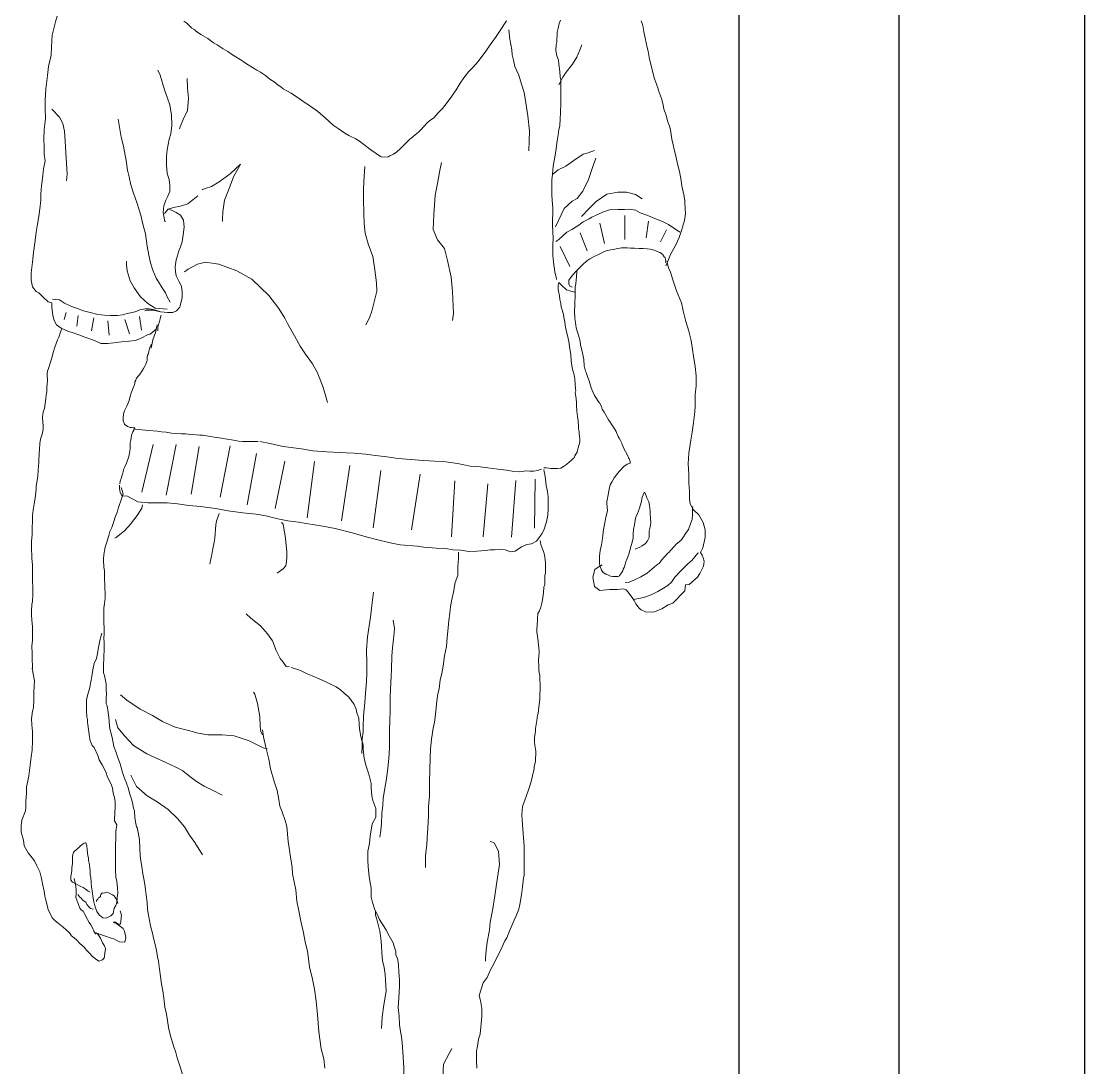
# Model space of a CAD drawing. Header units: centimetres. Extents: x 77721 to 213373, y -51694 to -17847.
# Drawn here: x 110164.4 to 110244.7, y -18992.1 to -18913 of the extents above; entities that cross this region are included whole.
import ezdxf

# ---------------------------------------------------------------- set-up
doc = ezdxf.new("R2010")
doc.units = ezdxf.units.CM
doc.header["$LTSCALE"] = 5
doc.header["$MEASUREMENT"] = 0
doc.layers.add('A-FURN', color=25, linetype='Continuous', lineweight=15, true_color=0xa46651)
doc.layers.add('KOTI', color=4, linetype='Continuous')

# ---------------------------------------------------------------- blocks, each defined once
blk = doc.blocks.new('PEOPLE11')
at = {"linetype": 'Continuous'}
for points in [[(0.11108, 0.77778), (0.1117, 0.77621), (0.11202, 0.77507), (0.11212, 0.77392), (0.11223, 0.77308), (0.11285, 0.77037), (0.11327, 0.76838), (0.11369, 0.76629), (0.11411, 0.76472), (0.11452, 0.76211), (0.11463, 0.7618), (0.11525, 0.75908), (0.11588, 0.75668), (0.11693, 0.75282), (0.11776, 0.75042), (0.11839, 0.74843), (0.1186, 0.7477), (0.11985, 0.74425), (0.12058, 0.74164), (0.12089, 0.73976), (0.12194, 0.73715), (0.12246, 0.73464), (0.1233, 0.73235), (0.12382, 0.73078), (0.12434, 0.72681), (0.12497, 0.7243), (0.12539, 0.72232), (0.12601, 0.7196), (0.12664, 0.71668), (0.12758, 0.71281), (0.12821, 0.70978), (0.12862, 0.70665), (0.12946, 0.70268), (0.12988, 0.70028), (0.12988, 0.69944), (0.13019, 0.69453), (0.12977, 0.69161), (0.12852, 0.68743), (0.12747, 0.6844), (0.12601, 0.68117), (0.12361, 0.67667), (0.12309, 0.67511), (0.12173, 0.67218)], [(-0.10023, 0.63667), (-0.09949, 0.64022), (-0.09835, 0.64335), (-0.09761, 0.6467), (-0.09803, 0.64482), (-0.10064, 0.64262), (-0.10179, 0.64231), (-0.10451, 0.64085), (-0.10691, 0.63991), (-0.10973, 0.63959), (-0.11297, 0.63939), (-0.11631, 0.63897), (-0.11882, 0.63865), (-0.12185, 0.63865), (-0.12467, 0.63991), (-0.12874, 0.64137), (-0.13135, 0.64241), (-0.13386, 0.64325), (-0.13616, 0.64388), (-0.13898, 0.64523), (-0.14106, 0.6467), (-0.142, 0.64858), (-0.14253, 0.65067), (-0.14305, 0.65432), (-0.14305, 0.6562), (-0.14462, 0.65662), (-0.14681, 0.6586), (-0.14859, 0.66048), (-0.14973, 0.66111), (-0.15141, 0.6631), (-0.15193, 0.66592), (-0.15193, 0.66905), (-0.15141, 0.67375), (-0.15088, 0.67793), (-0.15036, 0.682), (-0.15005, 0.68419), (-0.14984, 0.6867), (-0.14921, 0.69015), (-0.14859, 0.69339), (-0.14817, 0.69673), (-0.14775, 0.70038), (-0.14775, 0.7032), (-0.14744, 0.70665), (-0.14691, 0.71114), (-0.1466, 0.71396), (-0.14597, 0.71741), (-0.14629, 0.72033), (-0.14639, 0.72326), (-0.1465, 0.72671), (-0.14639, 0.73088), (-0.14597, 0.73443), (-0.14577, 0.736), (-0.14587, 0.73966), (-0.14587, 0.74352), (-0.14556, 0.74854), (-0.14493, 0.75418), (-0.14441, 0.75804), (-0.14336, 0.76305), (-0.14315, 0.7664), (-0.14294, 0.77162), (-0.14138, 0.77736), (-0.14075, 0.77987)], [(-0.08612, 0.77768), (-0.08477, 0.77674), (-0.0833, 0.77527), (-0.08268, 0.77465), (-0.08142, 0.77392), (-0.08101, 0.7735), (-0.07881, 0.77193), (-0.07578, 0.77016), (-0.07338, 0.76828), (-0.07171, 0.76744), (-0.0691, 0.76577), (-0.06711, 0.76452), (-0.06555, 0.76337), (-0.0644, 0.76264), (-0.06116, 0.76065), (-0.06033, 0.76013), (-0.05834, 0.75888), (-0.05458, 0.75647), (-0.05301, 0.75564), (-0.05092, 0.75428), (-0.04967, 0.75324), (-0.04852, 0.7523), (-0.04716, 0.75146), (-0.04549, 0.7501), (-0.04434, 0.74937), (-0.0432, 0.74854), (-0.04163, 0.7476), (-0.03985, 0.74655), (-0.03536, 0.74363), (-0.03421, 0.74279), (-0.03233, 0.74154), (-0.03077, 0.74039), (-0.02847, 0.73882), (-0.02732, 0.73778), (-0.02513, 0.7359), (-0.02345, 0.73443), (-0.02168, 0.73287), (-0.01959, 0.7313), (-0.01667, 0.72942), (-0.01489, 0.72838), (-0.01197, 0.72691), (-0.01029, 0.72587), (-0.00852, 0.72451), (-0.00549, 0.72221), (-0.00131, 0.71929), (-0.00079, 0.71898), (0.00203, 0.71918), (0.00276, 0.7196), (0.00433, 0.72033), (0.00569, 0.72127), (0.00725, 0.72253), (0.00913, 0.72462), (0.01133, 0.72671), (0.01174, 0.72712), (0.01362, 0.72869), (0.01509, 0.72984), (0.01624, 0.73088), (0.01874, 0.7337), (0.01979, 0.73464), (0.02167, 0.736), (0.02355, 0.73809), (0.02543, 0.73997), (0.02741, 0.74258), (0.0295, 0.7453), (0.03128, 0.74801), (0.03305, 0.75094), (0.03462, 0.75324), (0.03671, 0.75574), (0.03848, 0.75762), (0.03859, 0.75762), (0.04089, 0.76023), (0.04412, 0.76472), (0.046, 0.76744), (0.04862, 0.77099), (0.05029, 0.77371), (0.05311, 0.77778)], [(0.07462, 0.66623), (0.07462, 0.66665), (0.07389, 0.66936), (0.07368, 0.67072), (0.07347, 0.6726), (0.07316, 0.67511), (0.07306, 0.67657), (0.07306, 0.67835), (0.07295, 0.68127), (0.07316, 0.68378), (0.07306, 0.68712), (0.07285, 0.68952), (0.07285, 0.69203), (0.07295, 0.69474), (0.07295, 0.69704), (0.07274, 0.70028), (0.07264, 0.70268), (0.07264, 0.70623), (0.07264, 0.70916), (0.07285, 0.71166), (0.07316, 0.71511), (0.07368, 0.71835), (0.07431, 0.72159), (0.07494, 0.72608), (0.07535, 0.72869), (0.07567, 0.73088), (0.07609, 0.73255), (0.07619, 0.73558), (0.07629, 0.73809), (0.0764, 0.74237), (0.0764, 0.74551), (0.0764, 0.7476), (0.0764, 0.7524), (0.07619, 0.75355), (0.07598, 0.75595), (0.07567, 0.75908), (0.07546, 0.76086), (0.07473, 0.76274), (0.07431, 0.76504), (0.07452, 0.76744), (0.07473, 0.76859), (0.07494, 0.77287), (0.07525, 0.77465), (0.07577, 0.77663), (0.07629, 0.77809)], [(0.05405, 0.77392), (0.05446, 0.76984), (0.0553, 0.76535), (0.05551, 0.76316), (0.05603, 0.76086), (0.05666, 0.75804), (0.05833, 0.75438), (0.05958, 0.75052), (0.06073, 0.74686), (0.06136, 0.74237), (0.06219, 0.73684), (0.06293, 0.73015), (0.06282, 0.72608), (0.06261, 0.72169)], [(0.07556, 0.75021), (0.07734, 0.75344), (0.0788, 0.75564), (0.08152, 0.75908), (0.0834, 0.76211), (0.08486, 0.76556), (0.08559, 0.76744)], [(-0.09396, 0.69119), (-0.09427, 0.6913), (-0.09479, 0.69349), (-0.095, 0.69516), (-0.09469, 0.69798), (-0.09385, 0.70049), (-0.09312, 0.70195), (-0.09218, 0.70414), (-0.09208, 0.70696), (-0.0925, 0.70937), (-0.09323, 0.71198), (-0.09364, 0.71553), (-0.09364, 0.71929), (-0.09333, 0.72221), (-0.09239, 0.72671), (-0.09176, 0.72911), (-0.09124, 0.73266), (-0.09145, 0.73705), (-0.09208, 0.74154), (-0.09312, 0.74446), (-0.09448, 0.74801), (-0.09626, 0.75438), (-0.0973, 0.75658)], [(-0.088, 0.7312), (-0.08769, 0.73203), (-0.08633, 0.73527), (-0.08456, 0.73913), (-0.08404, 0.74446), (-0.08456, 0.74874), (-0.08466, 0.75292)], [(-0.14305, 0.73966), (-0.13971, 0.73631), (-0.13824, 0.73349), (-0.13762, 0.73026), (-0.1373, 0.72587), (-0.13699, 0.72096), (-0.13636, 0.71166), (-0.13668, 0.70884)], [(-0.09197, 0.65641), (-0.09323, 0.65881), (-0.09406, 0.66048), (-0.09552, 0.66257), (-0.09709, 0.66518), (-0.09803, 0.66686), (-0.09949, 0.6702), (-0.10043, 0.67344), (-0.10127, 0.67678), (-0.1019, 0.68054), (-0.10263, 0.68587), (-0.10378, 0.69004), (-0.10472, 0.69391), (-0.10639, 0.69944), (-0.10785, 0.70341), (-0.109, 0.70707), (-0.10973, 0.71052), (-0.11036, 0.71344), (-0.11098, 0.71751), (-0.11213, 0.72378), (-0.11307, 0.72765), (-0.11443, 0.73537)], [(0.07295, 0.71166), (0.07525, 0.71354), (0.07859, 0.71511), (0.08214, 0.71751), (0.08611, 0.72023), (0.0882, 0.72086), (0.09092, 0.7219)], [(-0.07819, 0.70508), (-0.07798, 0.70508), (-0.07693, 0.7055), (-0.07422, 0.70634), (-0.07087, 0.70832), (-0.06607, 0.71187), (-0.06168, 0.71595), (-0.06273, 0.71417), (-0.06471, 0.71052), (-0.06617, 0.70665), (-0.06711, 0.70404), (-0.06858, 0.70049), (-0.06931, 0.69537), (-0.06941, 0.69224), (-0.06941, 0.6913)], [(0.02501, 0.71668), (0.02417, 0.7125), (0.02323, 0.70759), (0.02229, 0.70258), (0.02167, 0.69412), (0.02146, 0.68785), (0.02323, 0.68336), (0.02626, 0.6796), (0.02762, 0.67448), (0.02919, 0.66717), (0.02981, 0.66101), (0.03023, 0.6515), (0.02971, 0.64847)], [(0.0741, 0.689), (0.07797, 0.69683), (0.08131, 0.69997), (0.0835, 0.70122), (0.0859, 0.70435), (0.08841, 0.70937), (0.08998, 0.71407), (0.09154, 0.71856)], [(-0.008, 0.7149), (-0.00841, 0.71083), (-0.00862, 0.70529), (-0.00862, 0.70101), (-0.00852, 0.69474), (-0.00841, 0.69036), (-0.00789, 0.68628), (-0.00664, 0.68158), (-0.00465, 0.67615), (-0.00382, 0.67145), (-0.00309, 0.66477), (-0.00288, 0.66122), (-0.00497, 0.65255), (-0.00601, 0.64962), (-0.00758, 0.6467)], [(-0.09448, 0.69464), (-0.09291, 0.69652), (-0.09062, 0.69725), (-0.08759, 0.69788), (-0.08445, 0.69882), (-0.08007, 0.70226)], [(0.08538, 0.69339), (0.08872, 0.69683), (0.09165, 0.69986), (0.09624, 0.7031), (0.10105, 0.70394), (0.10481, 0.70394), (0.10867, 0.70289), (0.11149, 0.70101)], [(-0.10294, 0.65265), (-0.102, 0.65296), (-0.09949, 0.65296), (-0.09803, 0.65265), (-0.09615, 0.65234), (-0.09458, 0.65213), (-0.09312, 0.65202), (-0.09166, 0.65202), (-0.09082, 0.65202), (-0.08926, 0.65265), (-0.0878, 0.65422), (-0.08759, 0.65537), (-0.08686, 0.6584), (-0.08686, 0.6608), (-0.08717, 0.6633), (-0.08832, 0.6655), (-0.08936, 0.6678), (-0.08968, 0.66968), (-0.08978, 0.67176), (-0.08936, 0.67469), (-0.08884, 0.67646), (-0.08842, 0.67814), (-0.08759, 0.68033), (-0.08686, 0.68242), (-0.08633, 0.68555), (-0.08602, 0.68879), (-0.08623, 0.69182), (-0.08748, 0.69391), (-0.08947, 0.69516), (-0.09145, 0.6961), (-0.09302, 0.69673)], [(0.12288, 0.68994), (0.12037, 0.6913), (0.11776, 0.69224), (0.11599, 0.69297), (0.11358, 0.69401), (0.11066, 0.69495), (0.10867, 0.6961), (0.10596, 0.69652), (0.10387, 0.69641), (0.10115, 0.69641), (0.0975, 0.69621), (0.09489, 0.69547), (0.09175, 0.69391), (0.08987, 0.69307), (0.08862, 0.69234), (0.08611, 0.69109), (0.08381, 0.68942), (0.0812, 0.68785), (0.07901, 0.6866), (0.07556, 0.68346), (0.07431, 0.68263)], [(0.10409, 0.69385), (0.10414, 0.6835)], [(0.09332, 0.69056), (0.09525, 0.68179)], [(0.11425, 0.69133), (0.11321, 0.68419)], [(0.12779, 0.6866), (0.12288, 0.68994)], [(0.08485, 0.68636), (0.08777, 0.67862)], [(0.1221, 0.68764), (0.11952, 0.68254)], [(0.07624, 0.6804), (0.08038, 0.67185)], [(0.12163, 0.67354), (0.12173, 0.67438), (0.12163, 0.6749), (0.12142, 0.67573), (0.121, 0.67605), (0.12027, 0.6772), (0.11922, 0.67782), (0.11807, 0.67824), (0.11672, 0.67887), (0.11505, 0.67929), (0.11369, 0.67939), (0.11191, 0.6796), (0.11024, 0.6796), (0.10826, 0.6797), (0.10658, 0.67981), (0.10512, 0.67991), (0.10262, 0.67991), (0.10032, 0.67939), (0.09917, 0.67918), (0.09802, 0.67908), (0.09604, 0.67855), (0.09447, 0.67793), (0.09269, 0.67699), (0.09081, 0.67615), (0.08904, 0.67511), (0.08768, 0.67427), (0.0858, 0.6726), (0.08465, 0.67135), (0.08287, 0.66968), (0.08162, 0.66821), (0.08058, 0.66696), (0.07995, 0.66592), (0.07985, 0.66424), (0.08047, 0.6632), (0.08131, 0.66289)], [(-0.09333, 0.65338), (-0.09845, 0.6538), (-0.10169, 0.65589), (-0.10482, 0.65871), (-0.10754, 0.66257), (-0.10921, 0.6656), (-0.11057, 0.66999), (-0.11088, 0.6725), (-0.11088, 0.67417)], [(-0.02419, 0.61317), (-0.02471, 0.61515), (-0.02523, 0.61672), (-0.02575, 0.6186), (-0.02638, 0.62048), (-0.02721, 0.62267), (-0.02857, 0.62622), (-0.03066, 0.62978), (-0.03369, 0.63406), (-0.03588, 0.6374), (-0.03839, 0.64189), (-0.04142, 0.64722), (-0.04257, 0.64952), (-0.04508, 0.65369), (-0.04946, 0.65934), (-0.05677, 0.66644), (-0.06325, 0.66999), (-0.07108, 0.67291), (-0.07672, 0.67364), (-0.08017, 0.67281), (-0.08424, 0.67072), (-0.08581, 0.66957)], [(0.0834, 0.66978), (0.08329, 0.66738), (0.08308, 0.66612), (0.08287, 0.66435), (0.08267, 0.66299), (0.08267, 0.66111), (0.08267, 0.6586), (0.08246, 0.65662), (0.08246, 0.65484), (0.08235, 0.65275), (0.08246, 0.64941), (0.08277, 0.64764), (0.08308, 0.64544), (0.0835, 0.64398), (0.08402, 0.64221), (0.08476, 0.63959), (0.08496, 0.63771), (0.08517, 0.63698), (0.08611, 0.63312), (0.08632, 0.63166), (0.08653, 0.62894), (0.08705, 0.62664), (0.08737, 0.62612), (0.0881, 0.62393), (0.08862, 0.62246), (0.08956, 0.61944), (0.08987, 0.61881), (0.09102, 0.6162), (0.09186, 0.61484), (0.09269, 0.61348), (0.09311, 0.61306), (0.09395, 0.61139), (0.09436, 0.61035), (0.0952, 0.60899), (0.09572, 0.60795), (0.09708, 0.60575), (0.09771, 0.60471), (0.09844, 0.60356), (0.09917, 0.60251), (0.10032, 0.60063), (0.10053, 0.60022), (0.10126, 0.59844), (0.10168, 0.59771), (0.1022, 0.59677), (0.10272, 0.59562), (0.10293, 0.59499), (0.10376, 0.59301), (0.10439, 0.59207), (0.10523, 0.5904), (0.10564, 0.58935), (0.10596, 0.58883), (0.10617, 0.5881), (0.10638, 0.58737), (0.10638, 0.58695), (0.10554, 0.58674), (0.10512, 0.58653), (0.10366, 0.58559), (0.10178, 0.5835), (0.10084, 0.58256), (0.09948, 0.58068), (0.09854, 0.57912), (0.09781, 0.57766), (0.09729, 0.57578), (0.09687, 0.57327), (0.09645, 0.57108), (0.09635, 0.57066), (0.09635, 0.5694), (0.09656, 0.56638), (0.09593, 0.56376), (0.09572, 0.56293), (0.09551, 0.56126), (0.09489, 0.55844), (0.09457, 0.55583), (0.09426, 0.55353), (0.09395, 0.55175), (0.09342, 0.54935), (0.09311, 0.54684), (0.09311, 0.54361), (0.09322, 0.54287), (0.09395, 0.54089), (0.09478, 0.53984), (0.09583, 0.53911), (0.09677, 0.5388), (0.09792, 0.53828), (0.09896, 0.53817), (0.0998, 0.53807), (0.10053, 0.53807), (0.10105, 0.53817), (0.10157, 0.53828), (0.10178, 0.53849), (0.10241, 0.53932), (0.10314, 0.54058), (0.10335, 0.54131), (0.10376, 0.54193), (0.10418, 0.54329), (0.10439, 0.54413), (0.10439, 0.54413), (0.10512, 0.5459), (0.10575, 0.54768), (0.10617, 0.54935), (0.10679, 0.55154), (0.1069, 0.55196), (0.10773, 0.55457), (0.10773, 0.55645), (0.10784, 0.55844), (0.10826, 0.56042), (0.10847, 0.56241), (0.10888, 0.56376), (0.10951, 0.56533), (0.11045, 0.56763), (0.11108, 0.57003), (0.1116, 0.57233), (0.11243, 0.57431), (0.11264, 0.57431), (0.11327, 0.57285), (0.11358, 0.57202), (0.11442, 0.57034), (0.11473, 0.56878), (0.11494, 0.56648), (0.11494, 0.56544), (0.11515, 0.56314), (0.11525, 0.56126), (0.11484, 0.55865), (0.11473, 0.55833), (0.11463, 0.5575), (0.11463, 0.55489), (0.1139, 0.55342), (0.11296, 0.55227), (0.1116, 0.55133), (0.11055, 0.55071), (0.10857, 0.54987)], [(0.09436, 0.54319), (0.09353, 0.54267), (0.09217, 0.54183), (0.09113, 0.5411), (0.09029, 0.53776), (0.09102, 0.53379), (0.09332, 0.53201), (0.0976, 0.53243), (0.10084, 0.53253), (0.10345, 0.53274), (0.1046, 0.53232), (0.10554, 0.53128), (0.10617, 0.53034), (0.10721, 0.52898), (0.10805, 0.52773), (0.10888, 0.52637), (0.11024, 0.52449), (0.11118, 0.52366), (0.11296, 0.52292), (0.11546, 0.52272), (0.11682, 0.52282), (0.11881, 0.52366), (0.12006, 0.52418), (0.12277, 0.52585), (0.12476, 0.52658), (0.12685, 0.52856), (0.12789, 0.52992), (0.12988, 0.53191), (0.13019, 0.53452), (0.13176, 0.53462), (0.13301, 0.53567), (0.13541, 0.53776), (0.13635, 0.53943), (0.13802, 0.54256), (0.13813, 0.5435), (0.13823, 0.54465), (0.13792, 0.54611), (0.1374, 0.54737), (0.13677, 0.54841), (0.13708, 0.54925), (0.13771, 0.5505), (0.13876, 0.55499), (0.13876, 0.55823), (0.13792, 0.56136), (0.13604, 0.5647), (0.13374, 0.5669), (0.13228, 0.5694), (0.13197, 0.5716), (0.13197, 0.57494), (0.13165, 0.57839), (0.13165, 0.58225), (0.13144, 0.58664), (0.13165, 0.59134), (0.13259, 0.59687), (0.13312, 0.60043), (0.13374, 0.6046), (0.13426, 0.60909), (0.13437, 0.6115), (0.13447, 0.61662), (0.13479, 0.62038), (0.13479, 0.62466), (0.13447, 0.62873), (0.13374, 0.63322), (0.13322, 0.63604), (0.1327, 0.63991), (0.13165, 0.64398), (0.1304, 0.64805), (0.12925, 0.65265), (0.12852, 0.6561), (0.12633, 0.66132), (0.12476, 0.66612), (0.12371, 0.66936), (0.12288, 0.67124), (0.12215, 0.67396)], [(0.08235, 0.66069), (0.08193, 0.6609), (0.08079, 0.66122), (0.07891, 0.66174), (0.07671, 0.66372), (0.07556, 0.66487), (0.07535, 0.66372), (0.07535, 0.66184), (0.07546, 0.66122), (0.07588, 0.65913), (0.07609, 0.65766), (0.0764, 0.65589), (0.07661, 0.65432), (0.07703, 0.65307), (0.07755, 0.65119), (0.07797, 0.6491), (0.07817, 0.64816), (0.07838, 0.64659), (0.0788, 0.64429), (0.07932, 0.6421), (0.07985, 0.63949), (0.08016, 0.6373), (0.08047, 0.63542), (0.08079, 0.63385), (0.08089, 0.63113), (0.08131, 0.6281), (0.08173, 0.62654), (0.08225, 0.62508), (0.08256, 0.6234), (0.08267, 0.621), (0.08277, 0.61902), (0.08287, 0.61818), (0.08267, 0.61756), (0.08308, 0.61474), (0.08329, 0.61317), (0.08329, 0.6115), (0.0834, 0.60983), (0.0834, 0.6093), (0.0835, 0.60847), (0.08371, 0.60701), (0.08392, 0.60533), (0.08402, 0.60272), (0.08402, 0.6021), (0.08402, 0.60189), (0.08423, 0.60105), (0.08434, 0.60063), (0.08444, 0.5999), (0.08444, 0.59949), (0.08455, 0.59875), (0.08455, 0.59823), (0.08465, 0.59761), (0.08465, 0.59656), (0.08465, 0.59625), (0.08455, 0.59552), (0.08423, 0.59458), (0.0835, 0.59197), (0.0835, 0.59176), (0.08298, 0.59092), (0.08256, 0.59019), (0.08225, 0.58925), (0.08193, 0.58915), (0.0812, 0.58841), (0.08079, 0.588), (0.08026, 0.58758), (0.07891, 0.58643), (0.07765, 0.58549), (0.0764, 0.58486), (0.07504, 0.58476), (0.07337, 0.58465), (0.07212, 0.58465), (0.07128, 0.58486), (0.07013, 0.58497), (0.06919, 0.58497)], [(-0.09646, 0.65244), (-0.09939, 0.65328), (-0.10106, 0.65359), (-0.10284, 0.65359), (-0.10503, 0.65307), (-0.10712, 0.65234), (-0.11057, 0.65161), (-0.11255, 0.65098), (-0.11474, 0.65067), (-0.11777, 0.65067), (-0.12028, 0.65077), (-0.1232, 0.65108), (-0.12644, 0.65192), (-0.12937, 0.65265), (-0.1324, 0.6538), (-0.13459, 0.65463), (-0.13762, 0.65599), (-0.13971, 0.65746), (-0.14148, 0.65766), (-0.14274, 0.65777)], [(-0.13692, 0.65196), (-0.13772, 0.64901)], [(-0.13161, 0.65063), (-0.13227, 0.64612)], [(-0.12493, 0.64966), (-0.12596, 0.64407)], [(-0.11895, 0.64845), (-0.11825, 0.64227)], [(-0.11162, 0.64892), (-0.1095, 0.64283)], [(-0.10522, 0.65025), (-0.10437, 0.64432)], [(-0.09584, 0.65077), (-0.09615, 0.65004), (-0.09636, 0.6492), (-0.09667, 0.64816), (-0.09699, 0.6467), (-0.0973, 0.64576), (-0.0973, 0.64409)], [(-0.13877, 0.64503), (-0.13918, 0.64388), (-0.14002, 0.64137), (-0.14054, 0.64022), (-0.14117, 0.63865), (-0.1418, 0.63698), (-0.14242, 0.63469), (-0.14284, 0.63291), (-0.14326, 0.63155), (-0.14357, 0.63051), (-0.1443, 0.62821), (-0.14493, 0.62664), (-0.14503, 0.6257), (-0.14483, 0.62215), (-0.14503, 0.62152), (-0.14514, 0.61933), (-0.14524, 0.61776), (-0.14545, 0.6163), (-0.14556, 0.61484), (-0.14618, 0.61056), (-0.14671, 0.60909), (-0.14712, 0.6069), (-0.14691, 0.60439), (-0.14681, 0.60345), (-0.14681, 0.60178), (-0.14702, 0.5999), (-0.14785, 0.59729), (-0.14817, 0.59552), (-0.14838, 0.59291), (-0.14848, 0.59134), (-0.14869, 0.588), (-0.14869, 0.58727), (-0.14879, 0.58549), (-0.1489, 0.58413), (-0.14911, 0.58131), (-0.14984, 0.57703), (-0.14984, 0.57578), (-0.15026, 0.57191), (-0.15067, 0.56951), (-0.15109, 0.5669), (-0.15109, 0.56679), (-0.1513, 0.56439), (-0.15141, 0.56188), (-0.15151, 0.55927), (-0.15151, 0.55812), (-0.15151, 0.55603), (-0.15182, 0.55332), (-0.15182, 0.55008), (-0.15161, 0.54684), (-0.15161, 0.5458), (-0.15141, 0.54308), (-0.1513, 0.54058), (-0.15141, 0.53911), (-0.1513, 0.53535), (-0.1512, 0.5342), (-0.1512, 0.53055), (-0.15141, 0.52731), (-0.15161, 0.52606), (-0.15182, 0.52324), (-0.15182, 0.52136), (-0.15182, 0.52136), (-0.15161, 0.51948), (-0.15141, 0.51634), (-0.15141, 0.51394), (-0.1513, 0.51217), (-0.15141, 0.51029), (-0.15161, 0.5082), (-0.15161, 0.50757), (-0.15151, 0.50527), (-0.15151, 0.50308), (-0.15151, 0.50183), (-0.15141, 0.49984), (-0.1513, 0.49859), (-0.15151, 0.49848), (-0.15047, 0.49305), (-0.15067, 0.49096), (-0.15078, 0.48814), (-0.15078, 0.4871), (-0.15078, 0.48501), (-0.15099, 0.48146), (-0.1513, 0.48), (-0.15182, 0.47676), (-0.15172, 0.47415), (-0.15141, 0.47122), (-0.1513, 0.46725), (-0.15151, 0.46318), (-0.15193, 0.46025), (-0.15235, 0.4567), (-0.15297, 0.45211), (-0.15339, 0.45002), (-0.15402, 0.4473), (-0.15402, 0.44448), (-0.15423, 0.44135), (-0.15423, 0.43842), (-0.15433, 0.43707), (-0.1559, 0.43299), (-0.15621, 0.43049), (-0.15621, 0.42777), (-0.15527, 0.42432), (-0.15496, 0.42192), (-0.15329, 0.41889), (-0.15203, 0.41743), (-0.15057, 0.41545), (-0.14953, 0.41325), (-0.14827, 0.41075), (-0.14744, 0.40782), (-0.14702, 0.40552), (-0.14639, 0.40239), (-0.14608, 0.4002), (-0.14577, 0.39905), (-0.14493, 0.3957), (-0.14462, 0.39435), (-0.14378, 0.39268), (-0.14294, 0.3908), (-0.14159, 0.38954), (-0.14023, 0.3885), (-0.13814, 0.38683), (-0.13678, 0.38568), (-0.13542, 0.38432), (-0.13448, 0.38307), (-0.13344, 0.38223), (-0.13229, 0.38119), (-0.13093, 0.37983), (-0.12916, 0.37816), (-0.1279, 0.3768), (-0.12686, 0.37565), (-0.1255, 0.37419), (-0.12414, 0.37314), (-0.12279, 0.3722), (-0.12122, 0.37273), (-0.12049, 0.37346), (-0.11986, 0.37763), (-0.12038, 0.37878), (-0.12122, 0.38014), (-0.12206, 0.38202), (-0.1232, 0.3838), (-0.12404, 0.38432), (-0.12112, 0.38338), (-0.11944, 0.38275), (-0.11788, 0.38223), (-0.116, 0.3816), (-0.11401, 0.38056), (-0.11161, 0.38035), (-0.11109, 0.38233), (-0.11171, 0.38516), (-0.11234, 0.3862), (-0.11391, 0.38735), (-0.11495, 0.38829), (-0.11662, 0.38892), (-0.11558, 0.38892), (-0.11433, 0.38818), (-0.11349, 0.38808), (-0.11297, 0.39194), (-0.11359, 0.39393)], [(-0.10002, 0.63834), (-0.10075, 0.63709)], [(-0.10075, 0.63709), (-0.10152, 0.63394), (-0.10177, 0.63361), (-0.10199, 0.63263), (-0.10196, 0.63205), (-0.10196, 0.63143), (-0.10212, 0.63079), (-0.1024, 0.6301), (-0.10253, 0.62967), (-0.1029, 0.62877), (-0.10356, 0.6278), (-0.10397, 0.62709), (-0.10438, 0.62636), (-0.10485, 0.6258), (-0.10529, 0.62514), (-0.10564, 0.62466), (-0.10589, 0.62435), (-0.10627, 0.62389), (-0.10667, 0.62338), (-0.10686, 0.62284), (-0.10721, 0.62209), (-0.10727, 0.62134), (-0.10746, 0.62055), (-0.10802, 0.61947), (-0.1084, 0.61839), (-0.10875, 0.61729), (-0.10909, 0.61621), (-0.10944, 0.6152), (-0.10988, 0.61356), (-0.11022, 0.61258), (-0.1107, 0.61154), (-0.11167, 0.60957), (-0.11214, 0.60826), (-0.11227, 0.60646), (-0.1122, 0.60532), (-0.11205, 0.60451), (-0.1117, 0.60382), (-0.11151, 0.60366), (-0.11041, 0.60278), (-0.10919, 0.60233), (-0.10868, 0.60231), (-0.10765, 0.60222), (-0.10724, 0.60229), (-0.10765, 0.60127), (-0.10806, 0.60046), (-0.10862, 0.59909), (-0.10887, 0.59791), (-0.109, 0.59695), (-0.10922, 0.59581), (-0.10925, 0.59473), (-0.10931, 0.59324), (-0.10941, 0.5923), (-0.10969, 0.59064), (-0.10985, 0.58987), (-0.11026, 0.58859), (-0.11088, 0.58701), (-0.11161, 0.58539), (-0.11192, 0.58452), (-0.11261, 0.58226), (-0.11289, 0.58143), (-0.11318, 0.58045), (-0.11352, 0.57927), (-0.11377, 0.5781)], [(-0.05411, 0.59637), (-0.05468, 0.59631), (-0.05543, 0.59635), (-0.0565, 0.59633), (-0.05788, 0.59631), (-0.05936, 0.59631), (-0.06086, 0.59641), (-0.06256, 0.59654), (-0.06379, 0.59672), (-0.06551, 0.5971), (-0.06746, 0.59739), (-0.06991, 0.59782), (-0.07302, 0.59818), (-0.07463, 0.59851), (-0.07808, 0.59905), (-0.07915, 0.59913), (-0.08078, 0.59915), (-0.08305, 0.59934), (-0.0854, 0.59959), (-0.08713, 0.59965), (-0.08986, 0.59982), (-0.09147, 0.6), (-0.09379, 0.60034), (-0.09577, 0.60058), (-0.09741, 0.60075), (-0.10136, 0.6011), (-0.10429, 0.60131), (-0.10702, 0.60168), (-0.10777, 0.60179)], [(0.06815, 0.58434), (0.06637, 0.58382), (0.06481, 0.58361), (0.06313, 0.58361), (0.06136, 0.58371), (0.05875, 0.5833), (0.05551, 0.5835), (0.05311, 0.58403), (0.04935, 0.58444), (0.04506, 0.58497), (0.04162, 0.58538), (0.03744, 0.5857), (0.0319, 0.58685), (0.02689, 0.58758), (0.02209, 0.58789), (0.01718, 0.58821), (0.01174, 0.58862), (0.00631, 0.58894), (0.0014, 0.58967), (-0.00455, 0.5905), (-0.00779, 0.59092), (-0.01259, 0.59134), (-0.01614, 0.59144), (-0.02439, 0.59186), (-0.03045, 0.59228), (-0.03536, 0.59311), (-0.0433, 0.59416), (-0.04884, 0.59552), (-0.05333, 0.59635)], [(-0.09938, 0.59504), (-0.1042, 0.57448)], [(-0.08939, 0.59501), (-0.09366, 0.57321)], [(-0.07943, 0.59421), (-0.08296, 0.57355)], [(-0.06607, 0.59449), (-0.0705, 0.57238)], [(-0.05475, 0.59123), (-0.05878, 0.56902)], [(-0.04256, 0.58779), (-0.04679, 0.56741)], [(-0.0297, 0.58776), (-0.03288, 0.56335)], [(0.06919, 0.58424), (0.0693, 0.5834), (0.06961, 0.58204), (0.06982, 0.58006), (0.07013, 0.57734), (0.07065, 0.57473), (0.07097, 0.57243), (0.07107, 0.57087), (0.07107, 0.56732), (0.07086, 0.5646), (0.07024, 0.56167), (0.06909, 0.55802), (0.06825, 0.55645), (0.06595, 0.55332), (0.06376, 0.55217), (0.06178, 0.55186), (0.05948, 0.55092), (0.05676, 0.54904), (0.05478, 0.54872), (0.05248, 0.54956), (0.05008, 0.54977), (0.04788, 0.54956), (0.046, 0.54956), (0.04392, 0.54935), (0.04026, 0.54904), (0.03681, 0.54893), (0.03337, 0.54945), (0.03002, 0.54966), (0.02668, 0.55019), (0.02271, 0.55029), (0.01739, 0.55071), (0.01456, 0.55113), (0.00715, 0.55175), (0.00287, 0.55269), (-0.00309, 0.55405), (-0.00747, 0.5552), (-0.01301, 0.55677), (-0.02084, 0.55885), (-0.02617, 0.55979), (-0.03338, 0.56094), (-0.03672, 0.56157), (-0.04121, 0.56209), (-0.0456, 0.56303), (-0.05072, 0.56429), (-0.05489, 0.56502), (-0.06064, 0.56554), (-0.06701, 0.56648), (-0.07161, 0.56732), (-0.07881, 0.56836), (-0.08393, 0.56878), (-0.08884, 0.5694), (-0.09333, 0.56982), (-0.10169, 0.56993), (-0.10597, 0.57034), (-0.11046, 0.57275), (-0.11265, 0.57285), (-0.11276, 0.57285), (-0.11297, 0.57337), (-0.11359, 0.57431), (-0.1138, 0.57609), (-0.1138, 0.57745)], [(-0.01454, 0.58592), (-0.01814, 0.56218)], [(-0.00117, 0.5839), (-0.00451, 0.5591)], [(0.01587, 0.58219), (0.01211, 0.55825)], [(0.03076, 0.57942), (0.02939, 0.55524)], [(0.04495, 0.57813), (0.04299, 0.55516)], [(0.0571, 0.57955), (0.05514, 0.55503)], [(0.06537, 0.5801), (0.06509, 0.559)], [(-0.11307, 0.57651), (-0.11276, 0.57515), (-0.11224, 0.57358), (-0.11255, 0.57285), (-0.11318, 0.57118), (-0.11412, 0.56826), (-0.11506, 0.56544), (-0.11558, 0.56408), (-0.11641, 0.56147), (-0.11715, 0.55927), (-0.11798, 0.5575), (-0.1185, 0.55583), (-0.11944, 0.55248), (-0.12007, 0.55071), (-0.12038, 0.54914), (-0.12059, 0.54747), (-0.1207, 0.54569), (-0.1207, 0.54496), (-0.12059, 0.54225), (-0.12038, 0.54037), (-0.12038, 0.53807), (-0.12028, 0.53661), (-0.12017, 0.53494), (-0.12017, 0.53295), (-0.12007, 0.53086), (-0.12007, 0.52877), (-0.12028, 0.52648), (-0.12059, 0.52439), (-0.12059, 0.52261), (-0.12059, 0.52073), (-0.12059, 0.51948), (-0.12059, 0.51801), (-0.12049, 0.51613), (-0.12049, 0.51352), (-0.12059, 0.51133), (-0.12059, 0.51081), (-0.12049, 0.51029), (-0.12049, 0.50663), (-0.12059, 0.5035), (-0.1208, 0.49932), (-0.1207, 0.4965), (-0.12038, 0.49545), (-0.11965, 0.4918), (-0.11955, 0.48919), (-0.11944, 0.48741), (-0.11955, 0.48543), (-0.11955, 0.48323), (-0.11923, 0.48229), (-0.11871, 0.47937), (-0.1184, 0.47738), (-0.11819, 0.47373), (-0.11798, 0.47237), (-0.11725, 0.46976), (-0.11683, 0.46788), (-0.11631, 0.46475), (-0.11527, 0.46224), (-0.11485, 0.46078), (-0.11422, 0.45911), (-0.11359, 0.45723), (-0.11265, 0.45409), (-0.11224, 0.45273), (-0.11161, 0.45064), (-0.11098, 0.44939), (-0.11004, 0.44647), (-0.10952, 0.44469), (-0.10879, 0.4425), (-0.10869, 0.44218), (-0.10806, 0.43968), (-0.10785, 0.43822), (-0.10743, 0.43707), (-0.10722, 0.43393), (-0.10681, 0.43153), (-0.10649, 0.43007), (-0.10628, 0.42976), (-0.10576, 0.42767), (-0.10524, 0.42453), (-0.10513, 0.42056), (-0.10493, 0.41764), (-0.10461, 0.41545), (-0.10419, 0.41304), (-0.10378, 0.40991), (-0.10315, 0.40699), (-0.10273, 0.40427), (-0.10263, 0.40291), (-0.10231, 0.40061), (-0.1019, 0.39748), (-0.10179, 0.39445), (-0.10137, 0.39194), (-0.10085, 0.38975), (-0.10043, 0.38745), (-0.09991, 0.38526), (-0.09939, 0.38307), (-0.09929, 0.38275), (-0.09897, 0.38087), (-0.09803, 0.37763), (-0.0974, 0.37408), (-0.09699, 0.3722), (-0.09657, 0.36876), (-0.09615, 0.36552), (-0.09573, 0.36228), (-0.09521, 0.35936), (-0.09469, 0.35622), (-0.09427, 0.35236), (-0.09354, 0.34933), (-0.09312, 0.34661), (-0.0927, 0.34358), (-0.09166, 0.33941), (-0.09135, 0.33815), (-0.09062, 0.33565), (-0.08957, 0.33272), (-0.08894, 0.33053), (-0.08769, 0.32656), (-0.08623, 0.32186)], [(-0.10388, 0.56909), (-0.10419, 0.56752), (-0.10618, 0.56439), (-0.1091, 0.56073), (-0.11161, 0.55791), (-0.11527, 0.55499), (-0.11589, 0.55468)], [(-0.07087, 0.56533), (-0.07202, 0.56199), (-0.07234, 0.56032), (-0.07275, 0.55468), (-0.07307, 0.5529), (-0.07369, 0.54935), (-0.07411, 0.54674), (-0.07463, 0.54517), (-0.07484, 0.5434)], [(0.13343, 0.56826), (0.13332, 0.56752), (0.13332, 0.56638), (0.13332, 0.56481), (0.13312, 0.56272), (0.13259, 0.56126), (0.13155, 0.55844), (0.1304, 0.55677), (0.12915, 0.55478), (0.12841, 0.55384), (0.12601, 0.55186), (0.1257, 0.55133), (0.12382, 0.54925), (0.12319, 0.54862), (0.12246, 0.54799), (0.11985, 0.54517), (0.11891, 0.54371), (0.11828, 0.5434), (0.11682, 0.54225), (0.11567, 0.5412), (0.11369, 0.53953), (0.11097, 0.53796), (0.10794, 0.5365), (0.10596, 0.53567), (0.10418, 0.53546)], [(-0.04393, 0.56136), (-0.0432, 0.56063), (-0.04278, 0.55791), (-0.04257, 0.55645), (-0.04226, 0.55447), (-0.04194, 0.55154), (-0.04173, 0.54893), (-0.04173, 0.54643), (-0.04184, 0.54455), (-0.04215, 0.54267), (-0.0433, 0.54141), (-0.04591, 0.53953)], [(0.06752, 0.55363), (0.06783, 0.55196), (0.06846, 0.55039), (0.06898, 0.54883), (0.0694, 0.54747), (0.06982, 0.54413), (0.06992, 0.54152), (0.06992, 0.53964), (0.06961, 0.53838), (0.06951, 0.53462), (0.06919, 0.53347), (0.06898, 0.53107), (0.06857, 0.52804), (0.06825, 0.52658), (0.06783, 0.52491), (0.06721, 0.52324), (0.06658, 0.52209), (0.06648, 0.5199), (0.06648, 0.51916), (0.06616, 0.5153), (0.06616, 0.51425), (0.06658, 0.51123), (0.06669, 0.50987), (0.06689, 0.50861), (0.0671, 0.5059), (0.0671, 0.50548), (0.067, 0.50339), (0.06689, 0.50214), (0.06689, 0.50172), (0.067, 0.49942), (0.067, 0.49942), (0.067, 0.49754), (0.06742, 0.49535), (0.06742, 0.49368), (0.06752, 0.49169), (0.06752, 0.49013), (0.06742, 0.48678), (0.06742, 0.48522), (0.06679, 0.48041), (0.06669, 0.47895), (0.06648, 0.47822), (0.06606, 0.47592), (0.06554, 0.47258), (0.06554, 0.47227), (0.06554, 0.47143), (0.06512, 0.46861), (0.06512, 0.46851), (0.06512, 0.46683), (0.06533, 0.46537), (0.06564, 0.46276), (0.06554, 0.45827), (0.06501, 0.45608), (0.06491, 0.45524), (0.06428, 0.45211), (0.06355, 0.44908), (0.06272, 0.44647), (0.06157, 0.44323), (0.06, 0.43895), (0.05969, 0.4354), (0.05979, 0.4331), (0.06021, 0.42725), (0.06063, 0.42192), (0.06073, 0.41921), (0.06073, 0.41471), (0.06063, 0.41294), (0.06063, 0.41179), (0.06063, 0.40907), (0.06031, 0.40813), (0.0599, 0.40416), (0.05948, 0.40082), (0.05885, 0.39664), (0.05833, 0.39466), (0.05718, 0.39174), (0.05634, 0.38986), (0.05426, 0.38484), (0.05321, 0.38223), (0.05227, 0.38087), (0.05081, 0.37732), (0.04924, 0.37461), (0.04768, 0.37126), (0.046, 0.36813), (0.04465, 0.3651), (0.04298, 0.3628), (0.0413, 0.35737), (0.04183, 0.35518), (0.04235, 0.35173), (0.04235, 0.34839), (0.04172, 0.34066), (0.04099, 0.33847), (0.04057, 0.33554), (0.04016, 0.33345), (0.04016, 0.33345), (0.04016, 0.33147), (0.04016, 0.32896), (0.04026, 0.32604)], [(0.03232, 0.54862), (0.03232, 0.5459), (0.03211, 0.54235), (0.03201, 0.54026), (0.03201, 0.53849), (0.03096, 0.53546), (0.03023, 0.53138), (0.0295, 0.52815), (0.02887, 0.52522), (0.02867, 0.5223), (0.02814, 0.51906), (0.02783, 0.51593), (0.02752, 0.51175), (0.0272, 0.50788), (0.02637, 0.50381), (0.02574, 0.49942), (0.02511, 0.49629), (0.02449, 0.49357), (0.02397, 0.48971), (0.02344, 0.48752), (0.02303, 0.48449), (0.0224, 0.47853), (0.02198, 0.4753), (0.02146, 0.47268), (0.02073, 0.46788), (0.02031, 0.4637), (0.0201, 0.45984), (0.01989, 0.44939), (0.01989, 0.44636), (0.01979, 0.44323), (0.01947, 0.43905), (0.01937, 0.43487), (0.01906, 0.42955), (0.01885, 0.42537), (0.01874, 0.42234), (0.01822, 0.419), (0.01812, 0.41722), (0.01812, 0.41482), (0.01812, 0.41252)], [(0.13583, 0.54831), (0.13562, 0.5482), (0.13291, 0.54507), (0.13249, 0.54465), (0.13082, 0.54308), (0.12821, 0.54058), (0.1257, 0.53776), (0.12413, 0.53567), (0.12267, 0.5342), (0.12079, 0.53306), (0.11828, 0.53159), (0.11567, 0.53034), (0.11317, 0.5293), (0.11076, 0.52877), (0.10784, 0.52815)], [(-0.00935, 0.46172), (-0.00925, 0.46506), (-0.00925, 0.46809), (-0.00883, 0.47101), (-0.00883, 0.4731), (-0.00862, 0.47801), (-0.0081, 0.48355), (-0.00779, 0.48783), (-0.00737, 0.49284), (-0.00726, 0.49671), (-0.00726, 0.50078), (-0.00737, 0.50632), (-0.00695, 0.51206), (-0.00622, 0.51676), (-0.00559, 0.52052), (-0.00507, 0.52564), (-0.00434, 0.53138)], [(-0.04069, 0.49932), (-0.04121, 0.49911), (-0.04194, 0.49932), (-0.0433, 0.50109), (-0.04455, 0.50277), (-0.04633, 0.50621), (-0.0479, 0.51029), (-0.05009, 0.51342), (-0.05301, 0.51687), (-0.05719, 0.5201), (-0.05918, 0.52198)], [(0.00412, 0.51927), (0.00475, 0.51561), (0.00454, 0.51394), (0.00433, 0.51102), (0.00391, 0.50736), (0.0036, 0.50371), (0.00339, 0.49817), (0.00328, 0.49493), (0.00297, 0.4895), (0.00287, 0.48605), (0.00287, 0.47989), (0.00266, 0.47644), (0.00255, 0.47164), (0.00255, 0.46673), (0.00255, 0.46422), (0.00234, 0.45973), (0.00182, 0.45524), (0.00109, 0.44991), (0.00057, 0.44678), (-0.00016, 0.44229), (-0.00027, 0.43947), (-0.00068, 0.43592), (-0.00089, 0.43153), (-0.00121, 0.4285), (-0.00152, 0.42568)], [(-0.12153, 0.51373), (-0.12216, 0.51102), (-0.123, 0.50673), (-0.12341, 0.50485), (-0.12383, 0.50277), (-0.12477, 0.50057), (-0.12529, 0.49786), (-0.12571, 0.49598), (-0.12613, 0.49336), (-0.12686, 0.48971), (-0.12738, 0.48772), (-0.12811, 0.48501), (-0.12811, 0.48376), (-0.12811, 0.48062), (-0.12811, 0.4801), (-0.1279, 0.47759), (-0.1277, 0.47644), (-0.12759, 0.47519), (-0.12749, 0.47425), (-0.12676, 0.46892), (-0.12644, 0.46715), (-0.12571, 0.46516), (-0.12477, 0.46433), (-0.1232, 0.46088), (-0.12258, 0.459), (-0.12132, 0.45691), (-0.11976, 0.45388), (-0.11903, 0.45159), (-0.11819, 0.45002), (-0.11735, 0.44803), (-0.11694, 0.44678), (-0.11652, 0.44459), (-0.116, 0.44271), (-0.11579, 0.44093), (-0.11579, 0.43822), (-0.11589, 0.43654), (-0.116, 0.43268), (-0.11506, 0.43101), (-0.11537, 0.42808), (-0.11537, 0.42485), (-0.11558, 0.42265), (-0.11558, 0.42015), (-0.11558, 0.41774), (-0.11558, 0.41586), (-0.11558, 0.41315), (-0.11558, 0.41158), (-0.11537, 0.40834), (-0.11506, 0.40646), (-0.11474, 0.40375), (-0.11464, 0.40155), (-0.11485, 0.39967), (-0.11495, 0.39727), (-0.11547, 0.39612), (-0.11621, 0.39497), (-0.11662, 0.39278), (-0.11756, 0.39174), (-0.11965, 0.39069), (-0.12101, 0.3909), (-0.12247, 0.39194), (-0.1231, 0.39278), (-0.12362, 0.39362), (-0.12414, 0.39518), (-0.12467, 0.39654), (-0.12488, 0.39779), (-0.1254, 0.4002), (-0.12571, 0.40249), (-0.12592, 0.40416), (-0.12602, 0.40594), (-0.12623, 0.40834), (-0.12644, 0.40928), (-0.12644, 0.41106), (-0.12676, 0.41357), (-0.12696, 0.41451), (-0.12717, 0.41555), (-0.12728, 0.4167), (-0.12749, 0.41764), (-0.1278, 0.42015), (-0.12801, 0.42192), (-0.12832, 0.42328), (-0.12832, 0.42328), (-0.12853, 0.42328), (-0.12916, 0.42307), (-0.12999, 0.42244), (-0.13072, 0.42192), (-0.13166, 0.42088), (-0.13334, 0.41941), (-0.13365, 0.4191), (-0.13407, 0.41764), (-0.13417, 0.41576), (-0.13417, 0.41419), (-0.13438, 0.41252), (-0.13438, 0.41148), (-0.13448, 0.41012), (-0.1348, 0.40876), (-0.1349, 0.40709), (-0.13417, 0.40625), (-0.13292, 0.40573), (-0.1324, 0.40542), (-0.13083, 0.40458), (-0.12958, 0.40396), (-0.12864, 0.40333), (-0.12738, 0.40239), (-0.12655, 0.40187)], [(-0.03975, 0.4989), (-0.03578, 0.49754), (-0.03296, 0.49608), (-0.03077, 0.49524), (-0.02742, 0.49378), (-0.02523, 0.49284), (-0.02293, 0.49169), (-0.02043, 0.49044), (-0.01855, 0.48919), (-0.01698, 0.48772), (-0.0151, 0.48616), (-0.01395, 0.4847), (-0.0127, 0.48292), (-0.01186, 0.48083), (-0.01144, 0.47926), (-0.01071, 0.47697), (-0.0105, 0.47446), (-0.01029, 0.47258), (-0.00988, 0.46986), (-0.00946, 0.46798), (-0.00883, 0.46548), (-0.00873, 0.46381), (-0.00862, 0.46234), (-0.00831, 0.45952), (-0.00747, 0.45629), (-0.00632, 0.45284), (-0.00591, 0.45117), (-0.00538, 0.44887), (-0.00528, 0.44709), (-0.00497, 0.44354), (-0.00465, 0.44145), (-0.0033, 0.43801), (-0.0033, 0.43425), (-0.00486, 0.43143), (-0.0057, 0.4261), (-0.00601, 0.42286), (-0.00674, 0.41962), (-0.00674, 0.41555), (-0.00664, 0.41283), (-0.00622, 0.40866), (-0.00591, 0.40678), (-0.00538, 0.40364), (-0.00538, 0.40228), (-0.00528, 0.39978), (-0.00476, 0.39748), (-0.00371, 0.39435), (-0.00256, 0.39215), (-0.00173, 0.39017), (0.00026, 0.38693), (0.00109, 0.38547), (0.00245, 0.38307), (0.00412, 0.38014), (0.00475, 0.37805), (0.00527, 0.37628), (0.00537, 0.37471), (0.0061, 0.37346), (0.00652, 0.37053), (0.00663, 0.3674), (0.00684, 0.36416), (0.00684, 0.36155), (0.00673, 0.35883), (0.00663, 0.35633), (0.00631, 0.35215), (0.00673, 0.34839), (0.00694, 0.34473), (0.00715, 0.34275), (0.00778, 0.33951), (0.00809, 0.337), (0.0083, 0.33303), (0.00872, 0.32635), (0.00882, 0.32008)], [(-0.11339, 0.4871), (-0.11067, 0.4847), (-0.10493, 0.48094), (-0.0996, 0.47812), (-0.09532, 0.47561), (-0.08978, 0.4731), (-0.08404, 0.47174), (-0.07996, 0.47049), (-0.07578, 0.46976), (-0.06962, 0.46986), (-0.0644, 0.46934), (-0.05792, 0.46725), (-0.05186, 0.46422), (-0.05019, 0.4637)], [(-0.05218, 0.46976), (-0.05291, 0.47112), (-0.05322, 0.47352), (-0.05333, 0.4777), (-0.05437, 0.48334), (-0.05542, 0.48741), (-0.05604, 0.48814)], [(-0.11558, 0.47644), (-0.11453, 0.47289), (-0.11151, 0.46924), (-0.10775, 0.46527), (-0.10211, 0.46161), (-0.09855, 0.46005), (-0.09417, 0.45806), (-0.08926, 0.45576), (-0.08654, 0.4542), (-0.08351, 0.45179), (-0.08059, 0.4497), (-0.07735, 0.44772), (-0.07349, 0.44574), (-0.06952, 0.44375)], [(-0.02533, 0.32604), (-0.02575, 0.33001), (-0.0269, 0.33429), (-0.02742, 0.33857), (-0.02795, 0.34181), (-0.02847, 0.34902), (-0.02909, 0.35486), (-0.02972, 0.36009), (-0.03056, 0.36447), (-0.03192, 0.3697), (-0.03275, 0.37649), (-0.03359, 0.37983), (-0.03463, 0.38516), (-0.03557, 0.38871), (-0.03672, 0.39456), (-0.03735, 0.398), (-0.03787, 0.40291), (-0.03923, 0.40981), (-0.03933, 0.41252), (-0.04006, 0.41722), (-0.04111, 0.4238), (-0.04173, 0.43028), (-0.04236, 0.43289), (-0.04372, 0.43654), (-0.04466, 0.43905), (-0.04518, 0.44187), (-0.04591, 0.44574), (-0.04716, 0.4496), (-0.04873, 0.45514), (-0.04946, 0.45931), (-0.05072, 0.46454), (-0.05176, 0.46892), (-0.05218, 0.47195)], [(-0.109, 0.45242), (-0.10649, 0.44751), (-0.1019, 0.44354), (-0.09761, 0.44083), (-0.09281, 0.43759), (-0.08884, 0.43372), (-0.08581, 0.43007), (-0.08362, 0.42652), (-0.08142, 0.42338), (-0.07808, 0.41806)], [(0.04402, 0.3721), (0.04402, 0.37346), (0.04423, 0.3768), (0.04465, 0.38035), (0.04569, 0.38547), (0.046, 0.38902), (0.04705, 0.39403), (0.04799, 0.4003), (0.04882, 0.40636), (0.05008, 0.41388), (0.04966, 0.41941), (0.04788, 0.42307), (0.046, 0.42391)], [(-0.13344, 0.40782), (-0.13271, 0.40458), (-0.1326, 0.4026), (-0.1326, 0.40124), (-0.13271, 0.39967), (-0.13093, 0.39497), (-0.1302, 0.39414), (-0.12958, 0.39372), (-0.12926, 0.39309), (-0.1277, 0.39017), (-0.12696, 0.38881), (-0.12623, 0.38777), (-0.1254, 0.3863), (-0.12488, 0.38516), (-0.12414, 0.38401), (-0.12414, 0.3838), (-0.12414, 0.3838)], [(-0.12508, 0.39466), (-0.12634, 0.39487), (-0.12696, 0.3955), (-0.12801, 0.39664), (-0.12843, 0.39758), (-0.12916, 0.398), (-0.12968, 0.39842), (-0.13041, 0.39936), (-0.13104, 0.39988), (-0.13135, 0.4004), (-0.13177, 0.40093)], [(-0.11453, 0.39706), (-0.11474, 0.3979), (-0.11537, 0.39926), (-0.1161, 0.4004), (-0.11694, 0.40082), (-0.11767, 0.40124), (-0.11861, 0.40166), (-0.11934, 0.40187), (-0.12017, 0.40166), (-0.12101, 0.40155), (-0.12153, 0.40145), (-0.12185, 0.40093), (-0.12206, 0.4004), (-0.12206, 0.40009), (-0.12268, 0.39967), (-0.12289, 0.39946), (-0.1231, 0.39915), (-0.1232, 0.39894), (-0.12373, 0.39832), (-0.12383, 0.3979)], [(-0.0035, 0.39362), (-0.0035, 0.39194), (-0.00288, 0.39027), (-0.00162, 0.38516), (-0.0011, 0.38202), (-0.00089, 0.37899), (-0.00079, 0.37575), (-0.00037, 0.37252), (0.00026, 0.36938), (0.00067, 0.36646), (0.00088, 0.36406), (0.0012, 0.35925), (0.00015, 0.3533), (-0.00058, 0.34818), (-0.00089, 0.34306)], [(0.02323, 0.29502), (0.02397, 0.29794), (0.02626, 0.30306), (0.02929, 0.30891), (0.02887, 0.31402), (0.02553, 0.32207), (0.02585, 0.32771), (0.0295, 0.3345)]]:
    blk.add_lwpolyline(points, dxfattribs=at)
blk.add_lwpolyline([(-0.1513, 0.48), (-0.1513, 0.48)], close=True, dxfattribs=at)

msp = doc.modelspace()

# ---------------------------------------------------------------- linework, layer by layer
at = {"layer": 'KOTI', "color": 2, "linetype": 'Continuous', "true_color": 0xf1eb1f}
for p, q in [((110244.727, -19109.01), (110244.727, -18777.696)), ((110230.727, -19091.01), (110230.727, -18785.568)), ((110218.622, -19091.01), (110218.622, -18792.375))]:
    msp.add_line(p, q, dxfattribs=at)

# ---------------------------------------------------------------- block references
at = {"layer": 'A-FURN', "xscale": 175.0993450000053, "yscale": 175.0993450000053, "zscale": 175.0993450000053}
msp.add_blockref('PEOPLE11', (110191.777, -19049.201), dxfattribs=at)

doc.saveas('drawing.dxf')
